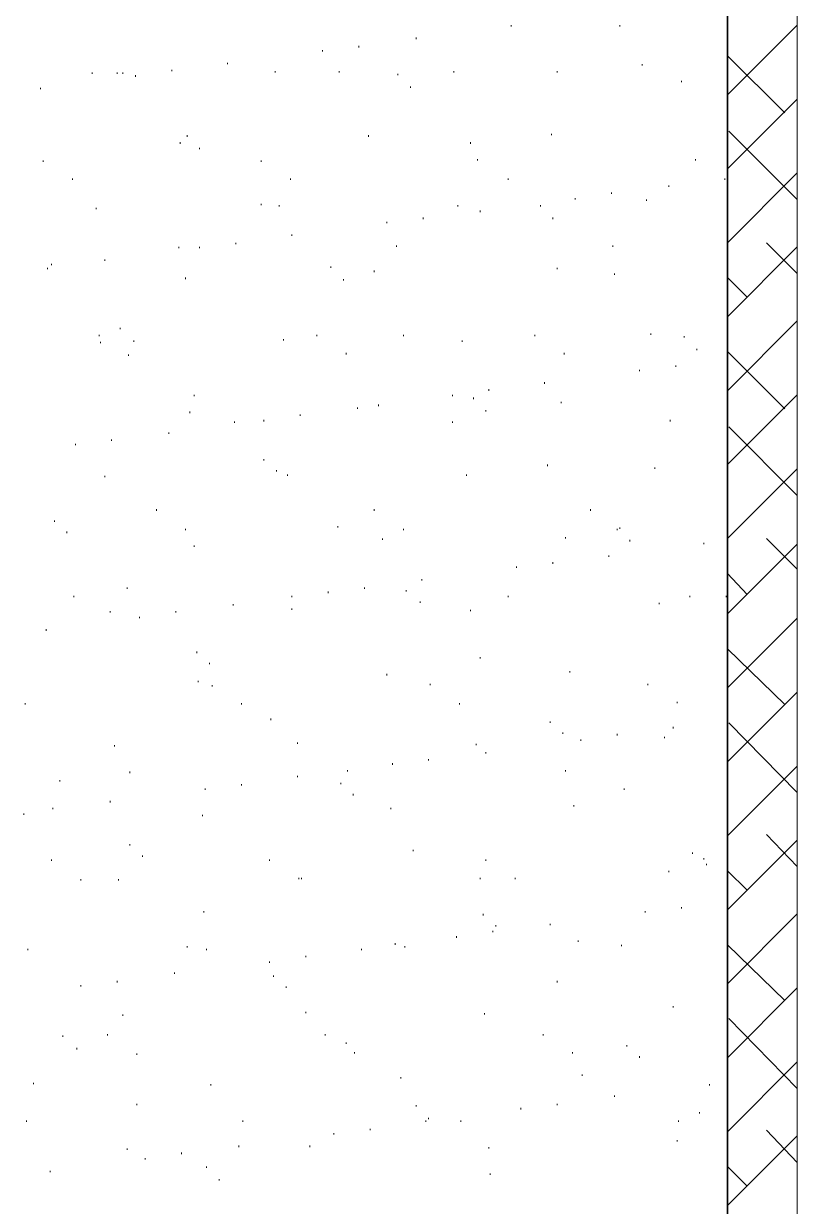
# Model space of a CAD drawing. Header units: inches. Extents: x 5 to 516, y -193 to 129.
# Drawn here: x 64.085 to 65.932, y -51.738 to -48.913 of the extents above; entities that cross this region are included whole.
import ezdxf

# ---------------------------------------------------------------- set-up
doc = ezdxf.new("R2010")
doc.units = ezdxf.units.IN
doc.header["$MEASUREMENT"] = 0
doc.layers.add('PDF4_Geometry', color=7, linetype='Continuous')

msp = doc.modelspace()

# ---------------------------------------------------------------- linework, layer by layer
at = {"layer": 'PDF4_Geometry', "lineweight": 35}
msp.add_lwpolyline([(65.7654181, -54.9496512), (65.7654181, -46.9696506)], dxfattribs=at)
at = {"layer": 'PDF4_Geometry', "lineweight": 15}
msp.add_lwpolyline([(65.7654181, -54.9496512), (65.7654181, -47.0329839), (65.9320848, -47.0329839), (65.9320848, -54.9496512)], close=True, dxfattribs=at)
for points in [[(65.2487555, -48.9196486), (65.2487555, -48.916312)], [(65.5087517, -48.9196486), (65.5087517, -48.916312)], [(65.0220844, -48.9496508), (65.0220844, -48.9463142)], [(64.79875, -48.9796462), (64.79875, -48.9763163)], [(64.8854199, -48.9696499), (64.8854199, -48.9663133)], [(64.5720857, -49.0096483), (64.5720857, -49.0063117)], [(65.5620896, -49.0129781), (65.5620896, -49.0096483)], [(64.2487554, -49.0329841), (64.2487554, -49.0296475)], [(64.3087529, -49.0329841), (64.3087529, -49.0296475)], [(64.3220857, -49.0329841), (64.3220857, -49.0296475)], [(64.3520879, -49.0396505), (64.3520879, -49.0363139)], [(64.4387511, -49.0263109), (64.4387511, -49.0229811)], [(64.6854212, -49.0296475), (64.6854212, -49.0263109)], [(64.8387551, -49.0296475), (64.8387551, -49.0263109)], [(64.9787563, -49.0363139), (64.9787563, -49.0329841)], [(65.1120842, -49.0296475), (65.1120842, -49.0263109)], [(65.3587543, -49.0296475), (65.3587543, -49.0263109)], [(64.1254169, -49.0696459), (64.1254169, -49.0663161)], [(65.0087517, -49.0663161), (65.0087517, -49.0629795)], [(65.6554191, -49.0529833), (65.6554191, -49.0496467)], [(64.4754196, -49.1829814), (64.4754196, -49.1796448)], [(64.9087557, -49.1829814), (64.9087557, -49.1796448)], [(65.3454216, -49.1796448), (65.3454216, -49.176315)], [(64.4587502, -49.1996508), (64.4587502, -49.1963142)], [(64.5054218, -49.2129836), (64.5054218, -49.209647)], [(65.1520893, -49.1996508), (65.1520893, -49.1963142)], [(64.1320832, -49.242979), (64.1320832, -49.2396491)], [(64.6520893, -49.242979), (64.6520893, -49.2396491)], [(65.1687519, -49.2396491), (65.1687519, -49.2363126)], [(65.6887512, -49.2396491), (65.6887512, -49.2363126)], [(64.2020838, -49.2863139), (64.2020838, -49.2829841)], [(64.722083, -49.2863139), (64.722083, -49.2829841)], [(65.2420891, -49.2863139), (65.2420891, -49.2829841)], [(65.7587517, -49.2863139), (65.7587517, -49.2829841)], [(65.4887525, -49.3196459), (65.4887525, -49.3163161)], [(65.625417, -49.3029833), (65.625417, -49.2996467)], [(64.6520893, -49.3463115), (64.6520893, -49.3429817)], [(64.6954175, -49.3496481), (64.6954175, -49.3463115)], [(65.1220872, -49.3496481), (65.1220872, -49.3463115)], [(65.318756, -49.3496481), (65.318756, -49.3463115)], [(65.4020894, -49.3329787), (65.4020894, -49.3296489)], [(65.5720858, -49.3363153), (65.5720858, -49.3329787)], [(64.2587516, -49.3563145), (64.2587516, -49.3529779)], [(65.0387538, -49.3796502), (65.0387538, -49.3763136)], [(65.1754183, -49.3629809), (65.1754183, -49.3596442)], [(65.3487514, -49.3796502), (65.3487514, -49.3763136)], [(64.9520839, -49.3896464), (64.9520839, -49.3863166)], [(64.592085, -49.4396478), (64.592085, -49.4363112)], [(64.7254196, -49.4196486), (64.7254196, -49.416312)], [(64.4554204, -49.4496508), (64.4554204, -49.4463142)], [(64.5054218, -49.4496508), (64.5054218, -49.4463142)], [(64.9754197, -49.4463142), (64.9754197, -49.4429776)], [(65.4920891, -49.4463142), (65.4920891, -49.4429776)], [(64.1520893, -49.4896491), (64.1520893, -49.4863126)], [(64.2787508, -49.4796462), (64.2787508, -49.4763164)], [(64.818756, -49.4963155), (64.818756, -49.492979)], [(64.1420863, -49.4996454), (64.1420863, -49.4963155)], [(64.472083, -49.5229811), (64.472083, -49.5196445)], [(64.9220885, -49.5063118), (64.9220885, -49.502982)], [(65.3587543, -49.4996454), (65.3587543, -49.4963155)], [(65.4954189, -49.5129781), (65.4954189, -49.5096484)], [(64.8487514, -49.5263109), (64.8487514, -49.5229811)], [(64.265418, -49.6596457), (64.265418, -49.6563158)], [(64.3154193, -49.642983), (64.3154193, -49.6396464)], [(64.7854172, -49.6596457), (64.7854172, -49.6563158)], [(64.992089, -49.6596457), (64.992089, -49.6563158)], [(65.3054164, -49.6596457), (65.3054164, -49.6563158)], [(65.5820888, -49.6563158), (65.5820888, -49.6529793)], [(65.6620855, -49.6629822), (65.6620855, -49.6596457)], [(64.2687545, -49.676315), (64.2687545, -49.6729784)], [(64.3487513, -49.6729784), (64.3487513, -49.6696487)], [(64.7054205, -49.6696487), (64.7054205, -49.666312)], [(65.1320833, -49.6729784), (65.1320833, -49.6696487)], [(65.6920877, -49.6929776), (65.6920877, -49.6896478)], [(64.3354185, -49.7063172), (64.3354185, -49.7029806)], [(64.8554178, -49.7029806), (64.8554178, -49.6996508)], [(65.375417, -49.7029806), (65.375417, -49.6996508)], [(65.5554164, -49.742979), (65.5554164, -49.7396492)], [(65.6420864, -49.7329828), (65.6420864, -49.7296462)], [(65.3287522, -49.7729812), (65.3287522, -49.7696446)], [(64.492089, -49.8029833), (64.492089, -49.7996467)], [(65.1087543, -49.8029833), (65.1087543, -49.7996467)], [(65.1954175, -49.7896506), (65.1954175, -49.7863139)], [(64.8820833, -49.8329787), (64.8820833, -49.8296489)], [(64.9320847, -49.8263123), (64.9320847, -49.8229825)], [(65.1587557, -49.8096497), (65.1587557, -49.8063131)], [(65.3687506, -49.8196459), (65.3687506, -49.8163161)], [(64.482086, -49.8429817), (64.482086, -49.8396451)], [(64.6587557, -49.8629809), (64.6587557, -49.8596443)], [(64.7454188, -49.8496481), (64.7454188, -49.8463115)], [(65.1887511, -49.8396451), (65.1887511, -49.8363153)], [(65.6287536, -49.8629809), (65.6287536, -49.8596443)], [(64.5887551, -49.8663175), (64.5887551, -49.8629809)], [(65.1087543, -49.8663175), (65.1087543, -49.8629809)], [(64.2087502, -49.9196487), (64.2087502, -49.9163121)], [(64.2954202, -49.9096457), (64.2954202, -49.9063158)], [(64.4320847, -49.8929831), (64.4320847, -49.8896465)], [(64.6587557, -49.9563172), (64.6587557, -49.9529806)], [(65.3354186, -49.96965), (65.3354186, -49.9663134)], [(65.592085, -49.9763164), (65.592085, -49.9729798)], [(64.2787508, -49.9963156), (64.2787508, -49.992979)], [(64.6887511, -49.9829828), (64.6887511, -49.9796462)], [(64.7154166, -49.992979), (64.7154166, -49.9896492)], [(65.1420863, -49.992979), (65.1420863, -49.9896492)], [(64.4020893, -50.0763124), (64.4020893, -50.0729825)], [(64.9220885, -50.0763124), (64.9220885, -50.0729825)], [(65.4387511, -50.0763124), (65.4387511, -50.0729825)], [(64.1587556, -50.1029779), (64.1587556, -50.0996481)], [(64.8354185, -50.1163175), (64.8354185, -50.1129809)], [(64.188751, -50.1296503), (64.188751, -50.1263137)], [(64.472083, -50.1229839), (64.472083, -50.1196473)], [(64.9420876, -50.1463129), (64.9420876, -50.1429831)], [(64.992089, -50.1229839), (64.992089, -50.1196473)], [(65.3787536, -50.1429831), (65.3787536, -50.1396465)], [(65.5020852, -50.1229839), (65.5020852, -50.1196473)], [(65.5087517, -50.1196473), (65.5087517, -50.1163175)], [(64.492089, -50.1629823), (64.492089, -50.1596457)], [(65.5320875, -50.1496495), (65.5320875, -50.1463129)], [(65.7087503, -50.1563159), (65.7087503, -50.1529793)], [(65.3487514, -50.2029806), (65.3487514, -50.1996509)], [(65.4820861, -50.1863113), (65.4820861, -50.1829815)], [(65.2620882, -50.2129836), (65.2620882, -50.209647)], [(65.0354172, -50.242979), (65.0354172, -50.2396492)], [(64.2054204, -50.2829842), (64.2054204, -50.2796476)], [(64.3320887, -50.2629782), (64.3320887, -50.2596484)], [(64.7254196, -50.2829842), (64.7254196, -50.2796476)], [(64.8120896, -50.2729812), (64.8120896, -50.2696446)], [(64.8987527, -50.2629782), (64.8987527, -50.2596484)], [(64.9987554, -50.2696446), (64.9987554, -50.2663148)], [(65.2420891, -50.2829842), (65.2420891, -50.2796476)], [(65.6754184, -50.2829842), (65.6754184, -50.2796476)], [(65.7620883, -50.2829842), (65.7620883, -50.2796476)], [(64.5854185, -50.3029834), (64.5854185, -50.2996468)], [(64.7254196, -50.3129796), (64.7254196, -50.3096498)], [(65.0320874, -50.296317), (65.0320874, -50.2929804)], [(65.1520893, -50.3163162), (65.1520893, -50.3129796)], [(65.602088, -50.2996468), (65.602088, -50.296317)], [(64.2920835, -50.319646), (64.2920835, -50.3163162)], [(64.3620841, -50.3329788), (64.3620841, -50.3296489)], [(64.4487541, -50.319646), (64.4487541, -50.3163162)], [(64.1387496, -50.3629809), (64.1387496, -50.3596443)], [(64.4987554, -50.4163121), (64.4987554, -50.4129823)], [(64.5287508, -50.4429777), (64.5287508, -50.4396479)], [(65.1754183, -50.4296449), (65.1754183, -50.4263151)], [(64.9520839, -50.4696501), (64.9520839, -50.4663134)], [(65.3887497, -50.4629837), (65.3887497, -50.4596471)], [(64.5020852, -50.4863127), (64.5020852, -50.4829828)], [(64.5354172, -50.4963156), (64.5354172, -50.4929791)], [(65.0554164, -50.4929791), (65.0554164, -50.4896492)], [(65.5754224, -50.4929791), (65.5754224, -50.4896492)], [(64.0887551, -50.5396506), (64.0887551, -50.536314)], [(64.6054177, -50.5396506), (64.6054177, -50.536314)], [(65.1254169, -50.5396506), (65.1254169, -50.536314)], [(65.645423, -50.536314), (65.645423, -50.5329842)], [(64.6754183, -50.5763124), (64.6754183, -50.5729826)], [(65.342085, -50.5829788), (65.342085, -50.579649)], [(65.63542, -50.5963116), (65.63542, -50.5929818)], [(65.3720872, -50.6096443), (65.3720872, -50.6063146)], [(65.4154221, -50.6263137), (65.4154221, -50.622984)], [(65.5020852, -50.612981), (65.5020852, -50.6096443)], [(65.6154208, -50.6196473), (65.6154208, -50.6163176)], [(64.3020865, -50.6396465), (64.3020865, -50.6363167)], [(64.7387524, -50.6329801), (64.7387524, -50.6296503)], [(65.1654221, -50.6363167), (65.1654221, -50.6329801)], [(64.9654166, -50.6829815), (64.9654166, -50.6796449)], [(65.0520866, -50.6729785), (65.0520866, -50.6696487)], [(65.1887511, -50.6563159), (65.1887511, -50.6529793)], [(64.3387551, -50.7029807), (64.3387551, -50.6996509)], [(64.8587543, -50.6996509), (64.8587543, -50.6963143)], [(65.3787536, -50.6996509), (65.3787536, -50.6963143)], [(64.1720884, -50.7229799), (64.1720884, -50.7196501)], [(64.6054177, -50.7329829), (64.6054177, -50.7296463)], [(64.7387524, -50.7129837), (64.7387524, -50.7096471)], [(64.842085, -50.7296463), (64.842085, -50.7263165)], [(64.5187546, -50.7429791), (64.5187546, -50.7396492)], [(64.8720871, -50.7563119), (64.8720871, -50.7529821)], [(65.5187546, -50.7429791), (65.5187546, -50.7396492)], [(64.155419, -50.7896506), (64.155419, -50.786314)], [(64.2920835, -50.7729812), (64.2920835, -50.7696446)], [(64.9620869, -50.7896506), (64.9620869, -50.786314)], [(65.3987527, -50.7829842), (65.3987527, -50.7796476)], [(64.0854185, -50.8029834), (64.0854185, -50.7996468)], [(64.5120882, -50.8063132), (64.5120882, -50.8029834)], [(64.3387551, -50.8763138), (64.3387551, -50.872984)], [(64.3687505, -50.9029794), (64.3687505, -50.8996495)], [(65.015418, -50.8896465), (65.015418, -50.8863168)], [(65.6820848, -50.896313), (65.6820848, -50.8929831)], [(65.7087503, -50.9096458), (65.7087503, -50.9063159)], [(64.1520893, -50.9129823), (64.1520893, -50.9096458)], [(64.6720885, -50.9129823), (64.6720885, -50.9096458)], [(65.1887511, -50.9129823), (65.1887511, -50.9096458)], [(65.7154167, -50.9229785), (65.7154167, -50.9196488)], [(64.222083, -50.9596471), (64.222083, -50.9563173)], [(64.3120895, -50.9596471), (64.3120895, -50.9563173)], [(64.742089, -50.9563173), (64.742089, -50.9529807)], [(64.7487554, -50.9563173), (64.7487554, -50.9529807)], [(65.1754183, -50.9563173), (65.1754183, -50.9529807)], [(65.2587517, -50.9563173), (65.2587517, -50.9529807)], [(65.625417, -50.9396479), (65.625417, -50.9363113)], [(64.515418, -51.036314), (64.515418, -51.0329843)], [(65.1820847, -51.0429804), (65.1820847, -51.0396507)], [(65.568756, -51.036314), (65.568756, -51.0329843)], [(65.6554191, -51.026311), (65.6554191, -51.0229813)], [(65.2120869, -51.069646), (65.2120869, -51.0663162)], [(65.342085, -51.0663162), (65.342085, -51.0629797)], [(65.1187506, -51.0963116), (65.1187506, -51.0929818)], [(65.2054205, -51.0829788), (65.2054205, -51.079649)], [(65.4087557, -51.1063146), (65.4087557, -51.102978)], [(64.0954215, -51.1263138), (64.0954215, -51.122984)], [(64.4754196, -51.1196474), (64.4754196, -51.1163176)], [(64.5220844, -51.1263138), (64.5220844, -51.122984)], [(64.8920863, -51.1263138), (64.8920863, -51.122984)], [(64.972083, -51.112981), (64.972083, -51.1096444)], [(64.9954188, -51.1196474), (64.9954188, -51.1163176)], [(65.5120882, -51.1163176), (65.5120882, -51.112981)], [(64.6720885, -51.1563159), (64.6720885, -51.1529794)], [(64.7587516, -51.1429832), (64.7587516, -51.1396466)], [(64.4454174, -51.1829816), (64.4454174, -51.1796449)], [(64.6820847, -51.1896479), (64.6820847, -51.1863113)], [(64.222083, -51.2129837), (64.222083, -51.2096471)], [(64.3087529, -51.2029807), (64.3087529, -51.1996509)], [(64.7120869, -51.2163135), (64.7120869, -51.2129837)], [(65.3587543, -51.2029807), (65.3587543, -51.1996509)], [(64.7587516, -51.2763111), (64.7587516, -51.2729813)], [(65.63542, -51.2629783), (65.63542, -51.2596485)], [(64.3220857, -51.2829843), (64.3220857, -51.2796477)], [(65.1854213, -51.2796477), (65.1854213, -51.2763111)], [(64.1787548, -51.3329788), (64.1787548, -51.329649)], [(64.2854172, -51.329649), (64.2854172, -51.3263125)], [(64.8054164, -51.329649), (64.8054164, -51.3263125)], [(65.3254224, -51.329649), (65.3254224, -51.3263125)], [(64.8554178, -51.3496482), (64.8554178, -51.3463116)], [(65.525421, -51.3563146), (65.525421, -51.352978)], [(64.2120868, -51.362981), (64.2120868, -51.3596444)], [(64.3554177, -51.3763138), (64.3554177, -51.372984)], [(64.8754169, -51.372984), (64.8754169, -51.3696474)], [(65.395423, -51.372984), (65.395423, -51.3696474)], [(65.5554164, -51.3829802), (65.5554164, -51.3796504)], [(64.1087542, -51.4463144), (64.1087542, -51.4429777)], [(64.9854227, -51.4329816), (64.9854227, -51.429645)], [(65.4187519, -51.4263152), (65.4187519, -51.4229786)], [(64.5320874, -51.449651), (64.5320874, -51.4463144)], [(65.7220831, -51.449651), (65.7220831, -51.4463144)], [(64.3554177, -51.4963157), (64.3554177, -51.4929791)], [(65.0220844, -51.4996455), (65.0220844, -51.4963157)], [(65.3587543, -51.4963157), (65.3587543, -51.4929791)], [(65.4954189, -51.4763165), (65.4954189, -51.4729799)], [(65.0520866, -51.5296477), (65.0520866, -51.5263111)], [(65.2720845, -51.5063119), (65.2720845, -51.5029821)], [(65.6987542, -51.5163149), (65.6987542, -51.5129783)], [(64.0920849, -51.5363141), (64.0920849, -51.5329843)], [(64.6087543, -51.5363141), (64.6087543, -51.5329843)], [(64.9120855, -51.5563133), (64.9120855, -51.5529835)], [(65.0454202, -51.5363141), (65.0454202, -51.5329843)], [(65.1287536, -51.5363141), (65.1287536, -51.5329843)], [(65.6487528, -51.5363141), (65.6487528, -51.5329843)], [(64.8254224, -51.5663163), (64.8254224, -51.5629797)], [(65.645423, -51.5829789), (65.645423, -51.579649)], [(64.3320887, -51.602978), (64.3320887, -51.5996483)], [(64.4620868, -51.612981), (64.4620868, -51.6096444)], [(64.5987513, -51.5963116), (64.5987513, -51.5929819)], [(64.7687546, -51.5963116), (64.7687546, -51.5929819)], [(65.1954175, -51.5996483), (65.1954175, -51.5963116)], [(64.3754169, -51.6263138), (64.3754169, -51.622984)], [(64.1487526, -51.656316), (64.1487526, -51.6529794)], [(64.5220844, -51.646313), (64.5220844, -51.6429832)], [(65.1987541, -51.6629824), (65.1987541, -51.6596458)], [(64.5520866, -51.6763152), (64.5520866, -51.6729786)]]:
    msp.add_lwpolyline(points, dxfattribs=at)
at = {"layer": 'PDF4_Geometry', "color": 8, "lineweight": 15, "true_color": 0x808080}
for points in [[(65.7654181, -49.0829787), (65.9320848, -48.916312)], [(65.9020826, -49.1263136), (65.7654159, -48.9896469)], [(65.7654181, -49.2596483), (65.9320848, -49.0929816)], [(65.9320848, -49.3329787), (65.7687514, -49.1696453)], [(65.7654181, -49.436318), (65.9320848, -49.2696513)], [(65.9320848, -49.5096483), (65.8587514, -49.436315)], [(65.7654181, -49.6129809), (65.9320848, -49.4463142)], [(65.8120896, -49.5663161), (65.765423, -49.5196494)], [(65.7654181, -49.7896438), (65.9320848, -49.6229771)], [(65.9020826, -49.8329787), (65.7654159, -49.696312)], [(65.7654181, -49.9663134), (65.9320848, -49.7996467)], [(65.9320848, -50.0396438), (65.7687514, -49.8763104)], [(65.7654181, -50.1429831), (65.9320848, -49.9763164)], [(65.9320848, -50.2163134), (65.8587514, -50.1429801)], [(65.7654181, -50.3229826), (65.9320848, -50.1563159)], [(65.8120896, -50.276311), (65.765423, -50.226311)], [(65.7654181, -50.4996454), (65.9320848, -50.3329788)], [(65.9020826, -50.5396438), (65.7654159, -50.4063105)], [(65.7654181, -50.6763151), (65.9320848, -50.5096484)], [(65.9320848, -50.7496455), (65.7687514, -50.5829788)], [(65.7654181, -50.8529848), (65.9320848, -50.6863181)], [(65.9320848, -50.9263151), (65.8587514, -50.8496485)], [(65.7654181, -51.0296477), (65.9320848, -50.862981)], [(65.8120896, -50.9829829), (65.765423, -50.9363162)], [(65.7654181, -51.2063105), (65.9320848, -51.0396439)], [(65.9020826, -51.2463157), (65.7654159, -51.1129823)], [(65.7654181, -51.3829802), (65.9320848, -51.2163135)], [(65.9320848, -51.4563106), (65.7687514, -51.2896439)], [(65.7654181, -51.5596499), (65.9320848, -51.3929832)], [(65.7654181, -51.7363127), (65.9320848, -51.5696461)], [(65.9320848, -51.6329802), (65.8587514, -51.5563135)], [(65.8120896, -51.689648), (65.765423, -51.6429813)]]:
    msp.add_lwpolyline(points, dxfattribs=at)

doc.saveas('drawing.dxf')
